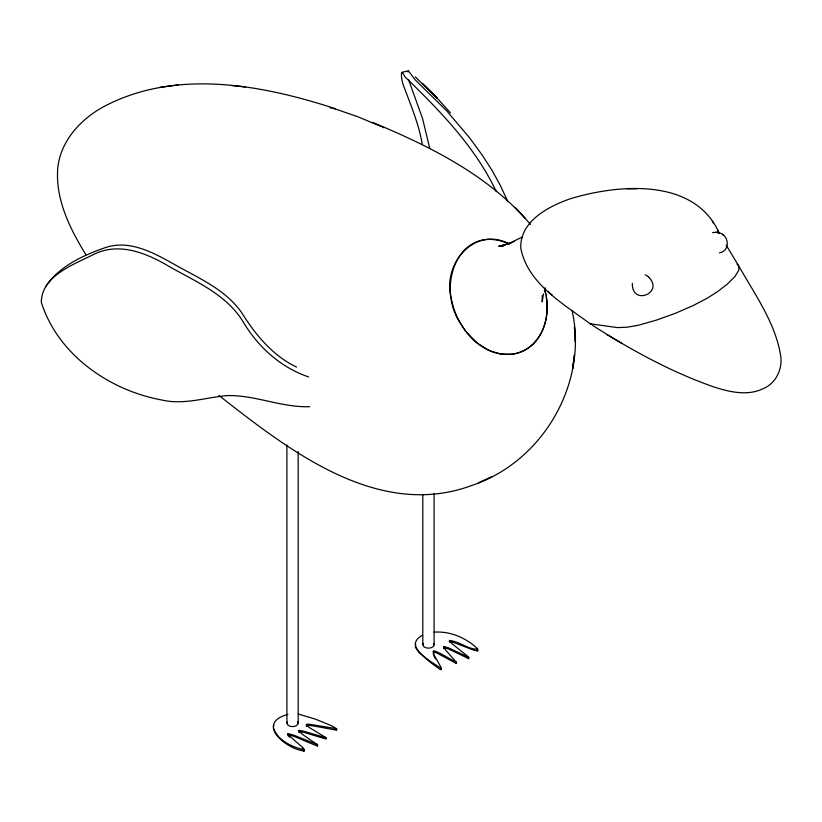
<?xml version="1.0" encoding="UTF-8"?>
<svg xmlns="http://www.w3.org/2000/svg" width="822" height="822" viewBox="0 0 822 822"><rect width="100%" height="100%" fill="white"/><g stroke="black" fill="none" stroke-linecap="round" stroke-linejoin="round"><path stroke-width="1.23" d="M572.102 310.716C588.49 383.535 542.53 461.759 472.167 485.329C378.151 520.449 288.481 449.86 218.929 395.474M449.47 642.074L449.47 640.492C458.758 641.016 469.67 650.397 477.695 648.938C466.403 637.893 450.024 630.895 434.067 632.18M449.47 640.492L452.121 643.78L468.314 656.809L468.622 658.617L448.535 649L444.599 647.705L443.911 648.733M632.344 283.333C631.779 306.483 664.885 292.735 648.373 276.788M298.18 451.483L298.18 723.278C297.132 728.158 285.809 727.583 287.268 722.076M434.088 493.529L434.088 644.818C433.102 649.832 421.183 648.979 423.33 643.4M407.938 71.915L408.442 70.877L415.141 79.816L446.706 110.847L469.865 138.178L482.134 154.998L491.916 170.164L500.115 185.012L507.904 201.739M415.398 642.907L415.47 647.428L419.035 652.421L430.492 662.511L439.914 669.324L441.147 669.519L441.013 667.248L433.965 654.836L433.379 651.199L436.03 651.445L440.664 653.644L456.426 662.337L456.426 663.477L436.03 652.586L433.379 652.339L433.441 654.733M441.147 669.519L441.013 668.389M287.885 714.4C254.799 723.226 286.22 749.294 304.161 750.979L304.243 749.428L303.267 748.01L289.57 736.06L288.142 733.635L293.834 735.166L317.549 744.691L317.549 745.831L315.073 745.164L293.834 736.307L288.142 734.776L288.142 733.635M304.161 750.979L303.935 749.962M543.476 293.814L542.191 301.859L542.253 295.786M456.426 662.337L445.144 649.472L443.972 646.626L448.535 647.849L468.725 657.302M456.426 663.477L455.583 661.936M273.428 727.1L273.901 725.281M298.756 731.601L303.688 732.279L324.639 738.649L325.974 738.793L325.974 737.653C302.28 731.488 284.032 722.559 317.549 744.691M544.37 290.762L545.356 287.741M726.165 245.12L738.68 265.866L738.793 270.243L735.135 276.233L727.306 284.124L717.103 291.954L706.899 298.365L693.09 305.599L675.55 313.213L656.449 320.118L638.345 325.245L626.867 327.238L617.558 327.608L590.227 323.817L591.285 324.125M45.806 286.375C59.389 266.02 83.505 255.21 105.935 247.401C129.578 239.798 152.738 252.344 172.856 263.543C197.003 277.394 224.683 288.758 241.349 312.165C255.21 334.369 272.401 355.536 296.516 367.054M496.324 191.67C475.147 146.799 440.047 110.857 404.897 76.765C399.328 65.37 401.763 80.916 403.057 84.317C410.24 104.024 418.788 123.382 422.231 144.24M537.105 339.548C546.322 327.536 548.603 311.425 546.188 296.773M451.71 300.04C457.042 329.499 484.826 361.053 517.13 353.193C543.116 346.062 552.004 313.953 544.863 290.402M536.427 340.411C530.56 347.716 521.96 352.823 512.651 354.138M449.47 641.633L453.672 642.465L474.376 650.366L477.52 650.88L477.808 649.442M306.503 726.36L306.688 724.346L309.021 724.203L336.609 728.682L330.906 725.477L315.288 719.096L298.18 713.999M306.318 725.847L307.613 725.323L312.977 725.826L335.715 730.018L336.609 729.823L336.609 728.682M522.412 236.972L508.849 243.579L511.366 242.572L501.965 245.686L507.904 243.959L498.687 246.199L503.198 246.076L500.701 245.881L502.612 246.189M422.457 635.283C401.855 646.246 432.362 662.234 441.147 668.378M478.332 482.874L492.018 476.524M508.849 243.579L514.5 241.329M273.366 727.871C277.435 740.324 292.262 747.136 304.161 749.828M719.394 252.868C731.035 251.059 728.98 233.756 718.099 232.605M401.886 72.305L408.277 70.898M712.582 232.575L716.342 232.328M335.284 108.679C262.187 84.851 176.915 68.75 105.36 105.802C81.542 118.163 60.787 140.223 57.776 167.842C55.187 199.171 69.798 228.557 85.796 254.471M178.055 84.954L159.55 87.409M511.592 354.272L500.824 354.046L490.128 350.953M719.373 233.561C694.991 177.213 618.093 184.159 569.862 198.893C548.13 206.558 519.761 221.416 520.768 248.213C527.775 283.806 563.389 303.791 590.258 323.858M309.791 406.685C281.823 407.712 255.478 395.043 227.602 395.577C205.623 397.375 183.707 405.256 161.554 399.944C109.09 390.286 57.787 354.498 41.306 302.291C41.542 275.647 74.103 264.407 94.098 254.234C119.991 241.534 148.042 253.772 170.688 267.376C197.177 282.182 227.365 295.273 243.548 322.45C258.303 347.254 281.052 367.619 308.62 376.928M636.947 188.793L627.032 188.762M716.579 232.359L718.726 232.739M715.664 232.266L717.873 232.554M231.599 85.539L245.151 86.937M330.002 107.754L331.739 108.114M333.157 108.442L335.273 108.987M335.849 109.151L357.498 116.601L381.357 126.588M645.178 274.887L646.287 275.391M372.5 122.344C430.451 146.491 489.244 175.62 530.457 224.437M508.89 243.754C473.934 225.454 441.599 265.116 451.442 298.663M382.59 127.153L383.823 127.729M488.967 350.439L476.791 342.784L466.31 331.954M509.609 244.093C458.255 221.231 435.157 287.505 460.813 323.806M334.595 728.374L335.458 728.857M592.6 325.378C630.751 349.792 670.834 371.883 713.691 386.885C729.422 391.96 747.558 396.296 763.227 388.631C775.999 383.381 782.76 368.955 780.653 355.607C775.321 322.882 755.284 295.098 739.255 266.842M622.141 343.586L607.139 334.636M646.801 275.658L648.63 276.993M324.443 737.519L325.974 738.793M722.384 234.414L723.37 235.133M737.087 264.17L738.68 265.866M316.655 744.989L317.549 745.831M336.095 729.258L336.609 729.823M467.471 657.179L468.725 658.443M415.316 76.929L436.821 97.797L450.487 112.871M548.695 291.985L552.374 295.375M302.311 748.184L303.267 749.15M289.57 737.2L288.132 735.577M525.464 218.477L514.849 207.37M476.411 648.517L477.808 650.592M465.468 330.845L461.532 325.019M433.595 643.462L434.088 644.818M297.698 721.922L298.18 723.278M299.023 732.546L298.756 730.46M712.304 221.252L713.229 222.834M717.534 230.345L718.993 232.893M435.485 658.843L433.965 655.977M325.974 737.653L309.38 727.573L306.318 724.706M544.729 289.868L545.859 294.872M408.637 79.898L422.57 118.532L429.793 148.556M574.753 333.958L574.465 327.279L575.081 341.633M477.52 649.74L477.52 650.88M468.622 657.477L468.622 658.617M449.953 640.369L449.953 641.509M444.599 646.565L444.599 647.705M443.972 646.626L443.972 647.767M443.746 646.976L443.746 648.116M440.9 668.481L440.9 669.622M434.006 650.983L434.006 652.134M433.379 651.199L433.379 652.339M422.796 494.752L422.796 644.756M336.445 728.837L336.445 729.977M317.251 744.753L317.251 745.893M306.688 724.346L306.688 725.487M303.647 749.993L303.647 751.133M299.362 730.337L299.362 731.477M287.926 733.912L287.926 735.053M286.899 445.01L286.899 723.216M574.475 354.888L572.646 368.698L574.475 354.888M436.821 97.797L422.467 83.587L436.821 97.797"/></g></svg>
